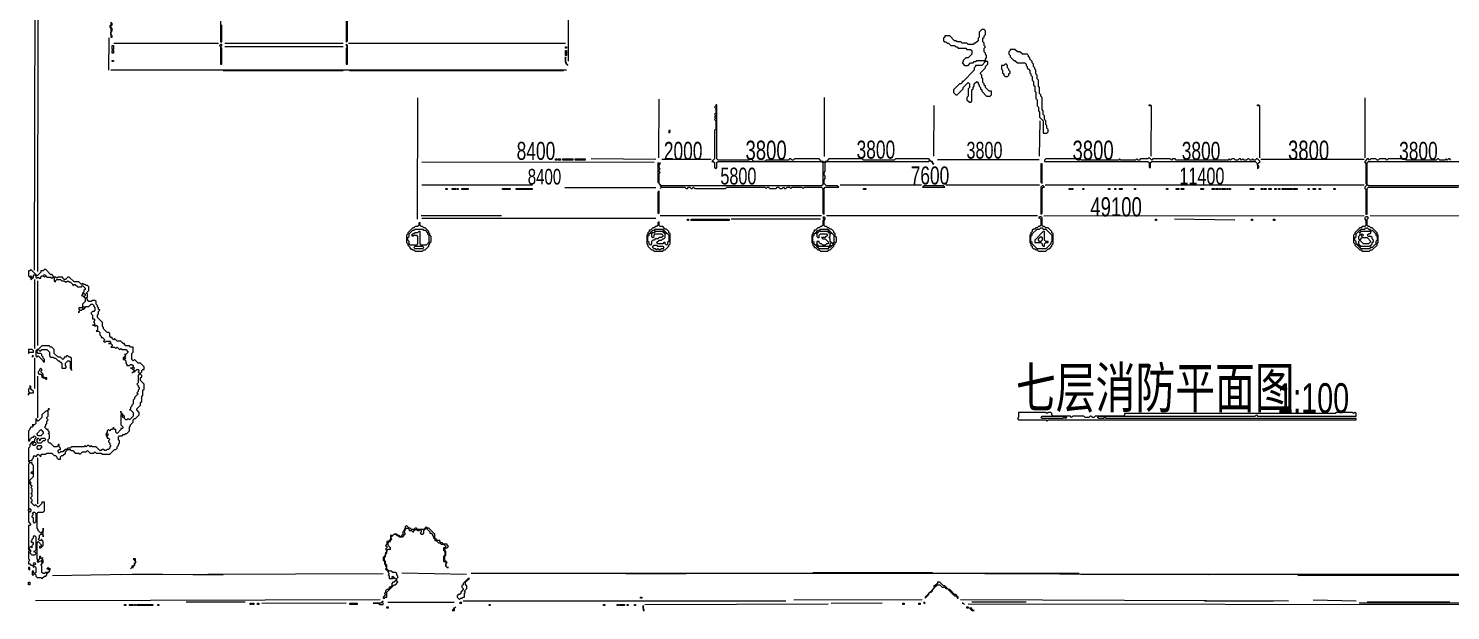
# Model space of a CAD drawing. Extents: x 10 to 1968, y 11 to 1392.
# Drawn here: x 10 to 1165, y 11 to 484 of the extents above; entities that cross this region are included whole.
import ezdxf

# ---------------------------------------------------------------- set-up
doc = ezdxf.new("R2010")
doc.units = 0
for name, color, linetype, lineweight in [('OCR_TEXT', 6, 'Continuous', 0), ('TRACE_CURVE', 6, 'Continuous', 0), ('TRACE_STRAIGHT', 5, 'Continuous', 0), ('TRACE_TEXT_SYMBOL', 6, 'Continuous', 0)]:
    doc.layers.add(name, color=color, linetype=linetype, lineweight=lineweight)
doc.styles.add('wqy-unicode', font='wqy-unicode.lff')

msp = doc.modelspace()

# ---------------------------------------------------------------- linework, layer by layer
at = {"layer": 'TRACE_CURVE', "color": 6}
for points in [[(166, 490), (166, 473), (167, 473), (167, 487)], [(268, 490), (268, 473), (269, 474), (269, 490)], [(807, 467), (807, 466), (806, 465), (806, 463), (807, 462), (807, 461), (810, 458), (811, 458), (813, 456), (819, 456), (820, 455), (820, 454), (821, 453), (821, 452), (823, 450), (823, 448), (824, 447), (824, 446), (825, 445), (825, 442), (826, 441), (826, 438), (827, 437), (827, 433), (828, 432), (828, 427), (829, 426), (829, 421), (830, 420), (830, 417), (831, 416), (831, 412), (834, 409), (834, 399), (837, 399), (838, 400), (838, 402), (837, 403), (837, 405), (836, 406), (836, 409), (835, 410), (835, 413), (834, 414), (834, 417), (833, 418), (833, 428), (832, 429), (832, 430), (831, 431), (831, 436), (830, 437), (830, 442), (829, 443), (829, 446), (828, 447), (828, 450), (827, 451), (827, 452), (826, 453), (826, 455), (825, 456), (825, 457), (823, 459)], [(823, 459), (823, 460), (822, 461), (822, 462), (821, 463), (817, 463), (815, 465), (813, 465), (811, 467), (807, 467)], [(568, 422), (568, 421), (567, 420), (568, 419), (568, 415), (567, 414), (568, 413), (567, 412), (568, 411), (567, 410), (568, 409), (568, 402), (567, 401), (567, 378), (565, 376), (566, 376), (567, 375), (567, 371), (568, 370), (569, 371), (569, 375), (570, 376), (654, 376), (655, 375), (655, 357), (654, 356), (524, 356), (522, 358), (522, 366), (523, 367), (522, 368), (522, 369), (523, 370), (522, 371), (522, 373), (523, 374), (523, 375), (522, 374), (521, 375), (521, 359), (523, 357), (523, 356), (524, 355), (523, 354), (524, 355), (543, 355), (544, 354), (545, 354), (546, 355), (547, 355), (548, 354), (549, 354), (550, 355), (551, 354), (576, 354), (577, 355), (608, 355), (609, 354), (610, 355), (611, 355), (612, 354), (617, 354), (618, 355), (619, 355)], [(595, 377), (570, 377), (569, 378), (569, 422), (568, 422)], [(619, 355), (620, 354), (622, 354), (623, 355), (624, 354), (625, 354), (626, 355), (628, 355), (629, 354), (630, 355), (638, 355), (639, 354), (640, 355), (654, 355), (655, 354), (655, 334), (656, 333), (656, 354), (657, 355), (668, 355), (667, 356), (658, 356), (656, 358), (656, 361), (657, 362), (657, 364), (656, 365), (656, 367), (657, 368), (657, 375), (658, 376), (741, 376), (742, 377), (744, 375), (744, 374), (745, 374), (744, 375), (744, 376), (743, 376), (741, 378), (714, 378), (713, 377), (688, 377), (687, 378), (660, 378), (658, 376), (657, 376), (656, 375), (655, 376), (654, 376), (652, 378), (632, 378), (631, 377), (630, 377), (629, 378), (628, 378), (627, 377), (609, 377), (608, 376), (599, 376), (598, 377), (598, 378), (596, 378), (595, 377)], [(12, 288), (11, 287), (10, 287), (10, 283), (12, 281), (12, 280), (14, 282), (14, 283), (15, 284), (16, 283), (16, 282), (17, 281), (18, 282), (19, 281), (20, 281), (20, 282), (21, 283), (22, 283), (23, 282), (24, 283), (25, 282), (28, 282), (29, 281), (30, 282), (31, 281), (31, 279), (32, 278), (32, 279), (33, 280), (36, 280), (37, 279), (39, 279), (40, 278), (41, 278), (42, 279), (43, 278), (44, 278), (46, 276), (46, 275), (47, 276), (48, 276), (50, 274), (53, 274), (54, 275), (56, 273), (56, 272), (55, 271), (55, 270), (54, 269), (54, 268), (53, 267), (54, 267), (56, 265), (56, 262), (54, 260), (54, 258), (53, 257), (51, 257), (51, 256), (52, 255), (51, 254), (51, 253), (51, 254), (52, 255)], [(58, 275), (57, 275), (56, 276), (55, 276), (54, 277), (53, 276), (51, 278), (47, 278), (43, 282), (42, 282), (40, 280), (39, 280), (38, 281), (38, 282), (34, 282), (33, 281), (32, 282), (31, 282), (29, 284), (28, 284), (24, 288), (23, 288), (22, 287), (20, 287), (20, 286), (17, 283), (12, 288)], [(101, 198), (101, 200), (102, 201), (102, 202), (101, 203), (101, 204), (102, 205), (102, 206), (103, 207), (104, 207), (104, 209), (101, 212), (99, 212), (96, 215), (95, 214), (94, 215), (94, 220), (95, 221), (95, 225), (93, 225), (92, 226), (89, 226), (88, 227), (88, 228), (87, 228), (85, 230), (82, 230), (80, 232), (79, 231), (78, 232), (78, 233), (77, 233), (76, 234), (76, 236), (75, 237), (74, 237), (71, 240), (71, 241), (70, 242), (70, 245), (66, 249), (66, 251), (67, 252), (67, 254), (68, 255), (67, 256), (67, 257), (66, 258), (66, 259), (65, 260), (65, 262), (64, 263), (62, 263), (61, 262), (59, 262), (58, 263), (58, 264), (57, 265), (58, 266), (58, 268), (57, 269), (59, 271), (59, 274), (58, 275)], [(52, 255), (53, 255), (54, 256), (55, 256), (57, 258), (59, 258), (61, 260), (62, 260), (63, 259), (63, 258), (64, 257), (64, 255), (63, 254), (62, 254), (61, 253), (61, 252), (62, 251), (62, 248), (63, 248), (64, 247), (63, 246), (63, 245), (64, 244), (63, 243), (62, 243), (63, 243), (64, 242), (65, 243), (66, 242), (66, 239), (65, 238), (67, 238), (68, 237), (68, 235), (69, 234), (69, 233), (70, 233), (72, 231), (71, 230), (72, 229), (73, 230), (76, 230), (77, 229), (76, 228), (75, 228), (77, 228), (78, 227), (78, 226), (77, 225), (80, 225), (81, 224), (82, 225), (84, 223), (85, 224), (86, 223), (89, 223), (91, 221), (89, 219), (88, 219), (89, 218), (87, 216), (87, 215), (88, 215), (89, 214)], [(89, 214), (89, 212), (90, 211), (90, 210), (92, 210), (93, 211), (94, 211), (95, 210), (95, 209), (94, 208), (93, 208), (94, 208), (96, 206), (94, 204), (95, 205), (96, 205), (98, 207), (99, 207), (100, 206), (99, 205), (100, 204), (100, 203), (99, 202), (99, 196), (98, 195), (99, 194), (99, 193), (100, 192), (100, 191), (99, 190), (99, 189), (98, 188), (99, 187), (96, 184), (96, 183), (95, 182), (95, 179), (94, 178), (94, 177), (93, 176), (93, 175), (92, 174), (93, 174), (95, 172), (95, 169), (92, 166), (91, 167), (90, 166), (89, 166), (88, 167), (88, 169), (85, 172), (85, 173), (85, 172), (86, 171), (85, 170), (85, 162), (87, 160), (86, 159), (85, 159), (85, 158), (82, 155), (81, 156), (81, 158)], [(32, 137), (33, 136), (33, 135), (34, 134), (36, 134), (36, 136), (37, 137), (38, 137), (40, 139), (40, 140), (42, 142), (44, 142), (45, 141), (46, 141), (48, 139), (51, 139), (52, 138), (54, 140), (57, 140), (58, 141), (60, 139), (63, 139), (64, 140), (65, 139), (69, 139), (70, 138), (76, 138), (80, 142), (81, 142), (82, 143), (82, 144), (83, 145), (83, 146), (84, 147), (84, 149), (83, 150), (83, 152), (84, 153), (86, 153), (87, 154), (88, 154), (89, 155), (90, 155), (92, 157), (92, 160), (93, 161), (93, 162), (95, 164), (95, 166), (96, 167), (97, 167), (100, 170), (100, 172), (98, 174), (98, 175), (101, 178), (101, 180), (102, 181), (102, 185), (103, 186), (103, 190), (104, 191), (104, 195), (101, 198)], [(26, 150), (27, 151), (27, 154), (26, 155), (27, 156), (26, 157), (26, 158), (25, 158), (23, 160), (24, 161), (24, 162), (25, 163), (25, 165), (26, 166), (25, 167), (25, 168), (26, 169), (26, 174), (27, 175), (26, 175), (26, 174), (25, 173), (24, 173), (21, 170), (21, 168), (18, 165), (16, 167), (16, 163), (15, 162), (13, 162), (14, 161), (13, 160), (12, 160), (11, 159), (11, 158), (10, 157), (10, 149), (11, 149), (11, 150), (13, 152), (14, 152), (15, 153), (16, 152), (16, 151), (15, 150), (15, 149), (14, 148), (13, 148), (11, 146), (11, 144), (10, 143), (10, 132), (11, 131), (10, 130), (10, 83), (12, 81), (11, 80), (10, 80), (10, 61), (11, 60), (10, 59), (10, 53), (11, 52), (10, 51)], [(81, 158), (80, 158), (79, 159), (79, 160), (79, 159), (78, 158), (77, 158), (76, 157), (75, 158), (74, 157), (74, 156), (73, 155), (73, 153), (74, 152), (74, 151), (75, 151), (76, 150), (75, 149), (75, 148), (76, 147), (76, 146), (77, 145), (76, 144), (76, 143), (75, 142), (74, 142), (73, 141), (72, 141), (71, 142), (70, 142), (69, 141), (68, 141), (65, 144), (62, 144), (61, 145), (60, 144), (59, 145), (58, 145), (57, 144), (56, 145), (55, 144), (45, 144), (44, 143), (42, 143), (41, 142), (40, 142), (38, 140), (36, 140), (35, 139), (34, 140), (34, 141), (35, 142), (36, 142), (36, 143), (35, 144), (35, 146), (34, 146), (34, 145), (33, 144), (31, 144), (28, 147), (27, 147), (26, 148), (26, 150)], [(21, 69), (20, 68), (19, 68), (18, 69), (19, 70), (19, 72), (20, 73), (21, 73), (22, 72), (22, 71), (22, 78), (22, 76), (20, 74), (18, 76), (18, 77), (17, 78), (17, 90), (18, 91), (22, 91), (23, 92), (23, 99), (21, 99), (21, 98), (18, 95), (16, 97), (15, 96), (12, 99), (13, 100), (13, 101), (12, 102), (12, 103), (13, 104), (13, 105), (12, 106), (13, 107), (13, 110), (12, 111), (13, 112), (12, 113), (12, 115), (11, 116), (11, 117), (14, 120), (14, 129), (13, 130), (13, 131), (11, 131), (10, 132), (11, 133), (13, 133), (13, 134), (14, 135), (14, 136), (15, 137), (16, 136), (18, 138), (20, 136), (20, 137), (21, 138), (24, 138), (25, 139), (29, 139), (31, 137), (32, 137)], [(10, 51), (10, 49), (11, 49), (12, 48), (13, 48), (14, 47), (14, 46), (15, 47), (16, 46), (16, 42), (15, 41), (14, 42), (14, 43), (13, 43), (13, 40), (14, 40), (15, 41), (16, 40), (16, 39), (17, 38), (20, 38), (21, 37), (23, 39), (24, 39), (25, 40), (25, 41), (27, 43), (27, 44), (28, 45), (27, 45), (26, 46), (25, 45), (26, 45), (27, 44), (27, 43), (26, 42), (24, 42), (23, 41), (22, 41), (21, 42), (21, 47), (20, 48), (22, 50), (22, 52), (21, 53), (22, 54), (21, 53), (20, 54), (20, 55), (19, 55), (19, 53), (18, 52), (17, 53), (17, 66), (18, 67), (21, 64), (20, 63), (19, 63), (19, 62), (20, 62), (22, 64), (22, 67), (21, 68), (21, 69)]]:
    msp.add_lwpolyline(points, dxfattribs=at)
for points in [[(11, 282), (12, 283), (13, 282), (12, 281)], [(22, 283), (23, 284), (24, 283), (23, 282)], [(54, 268), (55, 269), (56, 268), (56, 267), (55, 266), (54, 267)], [(54, 257), (55, 258), (56, 257), (55, 256)], [(87, 216), (88, 217), (89, 216), (88, 215)], [(94, 208), (95, 209), (96, 208), (95, 207)], [(86, 169), (87, 170), (88, 169), (87, 168)], [(20, 158), (22, 156), (22, 155), (20, 153), (18, 153), (17, 154), (17, 155)], [(17, 150), (18, 151), (19, 150), (19, 149), (21, 151), (23, 151), (24, 150), (23, 149), (22, 149), (20, 147), (18, 147), (17, 148)], [(73, 154), (74, 155), (75, 154), (74, 153)], [(15, 148), (16, 147), (16, 146), (15, 145), (14, 145), (13, 146)], [(17, 144), (18, 145), (20, 145), (21, 144), (19, 142), (18, 142), (17, 143)], [(10, 115), (11, 116), (12, 115), (11, 114)], [(12, 123), (13, 124), (14, 123), (13, 122)], [(10, 93), (11, 94), (12, 93), (12, 92), (11, 91), (10, 92)], [(13, 90), (14, 91), (15, 91), (16, 90), (16, 83), (15, 82), (14, 83), (14, 86), (13, 87), (13, 88), (14, 89)], [(14, 71), (15, 72), (16, 71), (16, 60), (15, 59), (14, 59), (15, 59), (16, 58), (16, 57), (15, 56), (13, 56), (11, 58), (12, 59), (12, 60), (11, 60), (10, 61), (12, 63), (13, 62), (13, 64), (14, 65), (14, 66), (13, 66), (12, 67), (13, 68), (13, 69), (14, 70)], [(14, 49), (15, 50), (16, 49), (15, 48)], [(17, 51), (18, 52), (19, 51), (18, 50)], [(20, 51), (21, 52), (22, 51), (21, 50)]]:
    msp.add_lwpolyline(points, close=True, dxfattribs=at)
at = {"layer": 'TRACE_STRAIGHT', "color": 5}
for p, q in [((17.5, 286.4), (18.9, 961.4)), ((14.9, 287.6), (15.8, 706.4)), ((448.6, 457.4), (448.6, 616.4)), ((75.2, 450.1), (75.5, 476.4)), ((79.4, 471.9), (164.4, 471.9)), ((169.4, 471.9), (265.6, 471.9)), ((169.4, 469.3), (265.6, 469.3)), ((270, 472), (446, 472)), ((76.9, 450.4), (446.9, 450.4)), ((168.1, 449.8), (265.6, 449.8)), ((270.6, 449.8), (444.4, 449.7)), ((325.9, 328.9), (326.1, 427.6)), ((656, 428), (656, 380)), ((1095.1, 427.6), (1095.2, 378.9)), ((521.8, 378.9), (522.2, 426.4)), ((745.1, 380.1), (745.3, 421.4)), ((921.7, 380.1), (921.8, 421.4)), ((1009.7, 378.9), (1009.7, 421.4)), ((831, 380.1), (831.4, 408.9)), ((329.4, 375.5), (518.1, 375.3)), ((466.9, 378.3), (519.4, 377.8)), ((524.4, 377.8), (564.4, 377.8)), ((748.1, 377.5), (830.6, 377.5)), ((1010.6, 377.9), (1094.4, 377.9)), ((329.4, 356.8), (419.4, 356.8)), ((445.6, 354.8), (519.4, 354.8)), ((669, 357), (735, 357)), ((755, 357), (831, 357)), ((835.6, 356.8), (1094.4, 356.8)), ((877, 357), (953, 357)), ((329, 332), (394, 332)), ((329.4, 329.8), (519.4, 329.8)), ((523, 332), (654, 332)), ((580.6, 329.3), (653.1, 329.4)), ((658.1, 331.9), (829.4, 331.9)), ((834.4, 331.8), (1094.4, 331.9)), ((940.6, 329.3), (989.4, 328.4)), ((1099.4, 331.9), (1270.6, 331.8)), ((15, 280), (15, 224)), ((17.6, 226.4), (17.7, 278.9)), ((15.2, 191.4), (15.2, 216.4)), ((17.6, 167.6), (17.7, 201.4)), ((17.6, 97.6), (17.6, 135.1)), ((29.4, 39.5), (91.9, 40.5)), ((84.4, 40.4), (298.1, 41.2)), ((94.4, 40.8), (168.1, 40.1)), ((313.2, 41.8), (365.6, 40.7)), ((369.4, 41.4), (863.1, 41.3)), ((495, 41), (544, 41)), ((647, 42), (688, 42)), ((665.6, 41.7), (968.1, 40.2)), ((666, 42), (744, 42)), ((864.4, 40.7), (1444.4, 40.4)), ((1040.6, 39.5), (1224.4, 39.7)), ((15.6, 19.1), (295.6, 20.1)), ((138, 18), (186, 18)), ((199.4, 17.1), (268.1, 17.3)), ((301.9, 17.8), (355.6, 17.7)), ((363, 19), (625, 19)), ((510.6, 15.9), (659.4, 16.6)), ((631.4, 19.8), (735.6, 20)), ((661.9, 17), (703.1, 17.2)), ((766.9, 20), (1033.1, 18.9)), ((773.1, 16.6), (1439.4, 15.6)), ((776, 18), (820, 18)), ((965, 19), (1021, 19)), ((1053.1, 19.7), (1088.1, 19)), ((1090.6, 17.4), (1728.1, 16.5)), ((1097, 18), (1164, 18))]:
    msp.add_line(p, q, dxfattribs=at)
at = {"layer": 'TRACE_TEXT_SYMBOL', "color": 6}
for points in [[(77, 489), (77, 487), (76, 486), (76, 485), (77, 484), (77, 477), (78, 477), (78, 478), (77, 479), (77, 481), (78, 482), (78, 484), (77, 485), (77, 486), (78, 487), (78, 488)], [(78, 470), (79, 470), (79, 467), (78, 467)], [(78, 466), (79, 466), (79, 464), (78, 464)], [(166, 471), (165, 470), (166, 469), (166, 455), (167, 455), (167, 468), (166, 469), (167, 470), (167, 471)], [(268, 471), (268, 470), (269, 469), (268, 468), (268, 455), (269, 455), (269, 470)], [(446, 469), (447, 469), (447, 468), (446, 468)], [(446, 466), (447, 466), (447, 462), (446, 462)], [(78, 458), (79, 458), (79, 457), (78, 457)], [(446, 461), (446, 456), (448, 454), (447, 455), (447, 456), (446, 457)], [(803, 455), (802, 454), (800, 454), (800, 451), (801, 450), (801, 448), (802, 447), (802, 446), (803, 445), (805, 445), (806, 446), (806, 447), (807, 448), (807, 449), (806, 450), (806, 451), (805, 452), (805, 454), (804, 455)], [(920, 422), (921, 422), (921, 421), (920, 421)], [(1008, 422), (1009, 422), (1009, 421), (1008, 421)], [(530, 401), (530, 399), (531, 400), (531, 401)], [(438, 378), (439, 378), (439, 377), (438, 377)], [(440, 378), (442, 378), (442, 377), (440, 377)], [(444, 378), (452, 378), (452, 377), (444, 377)], [(454, 378), (462, 378), (462, 377), (454, 377)], [(832, 374), (832, 359), (833, 358), (833, 374)], [(920, 379), (919, 378), (913, 378), (912, 377), (911, 377), (910, 378), (909, 377), (897, 377), (896, 378), (895, 377), (865, 377), (864, 378), (863, 377), (862, 377), (861, 378), (836, 378), (835, 377), (835, 376), (919, 376), (920, 375), (920, 371), (921, 371), (921, 375), (922, 376), (1006, 376), (1008, 374), (1008, 370), (1009, 371), (1009, 372), (1008, 373), (1008, 374), (1010, 376), (1008, 378), (1007, 378), (1006, 377), (1005, 377), (1004, 378), (1003, 377), (1002, 377), (1001, 378), (1000, 378), (999, 377), (997, 377), (996, 378), (995, 377), (994, 378), (993, 378), (992, 377), (990, 377), (989, 378), (987, 378), (986, 377), (985, 378), (984, 377), (942, 377), (941, 378), (939, 378), (938, 377), (937, 378), (923, 378), (922, 377)], [(349, 354), (350, 354), (350, 353), (349, 353)], [(354, 354), (357, 354), (357, 353), (354, 353)], [(358, 354), (359, 354), (359, 353), (358, 353)], [(362, 354), (367, 354), (367, 353), (362, 353)], [(395, 354), (401, 354), (401, 353), (395, 353)], [(406, 354), (419, 354), (419, 353), (406, 353)], [(522, 352), (521, 351), (521, 334), (522, 334)], [(688, 354), (690, 354), (690, 353), (688, 353)], [(737, 356), (736, 355), (754, 355), (753, 356)], [(833, 356), (832, 355), (832, 333), (833, 334), (833, 354), (834, 355), (835, 355), (834, 356)], [(855, 354), (856, 354), (856, 353), (855, 353)], [(857, 354), (858, 354), (858, 353), (857, 353)], [(866, 354), (867, 354), (867, 353), (866, 353)], [(887, 354), (888, 354), (888, 353), (887, 353)], [(892, 354), (893, 354), (893, 353), (892, 353)], [(896, 354), (898, 354), (898, 353), (896, 353)], [(908, 354), (909, 354), (909, 353), (908, 353)], [(934, 354), (935, 354), (935, 353), (934, 353)], [(942, 354), (944, 354), (944, 353), (942, 353)], [(946, 354), (948, 354), (948, 353), (946, 353)], [(962, 354), (964, 354), (964, 353), (962, 353)], [(971, 354), (973, 354), (973, 353), (971, 353)], [(974, 354), (976, 354), (976, 353), (974, 353)], [(977, 354), (978, 354), (978, 353), (977, 353)], [(979, 354), (982, 354), (982, 353), (979, 353)], [(983, 354), (984, 354), (984, 353), (983, 353)], [(985, 354), (986, 354), (986, 353), (985, 353)], [(1002, 354), (1005, 354), (1005, 353), (1002, 353)], [(1011, 354), (1012, 354), (1012, 353), (1011, 353)], [(1013, 354), (1015, 354), (1015, 353), (1013, 353)], [(1017, 354), (1019, 354), (1019, 353), (1017, 353)], [(1022, 354), (1023, 354), (1023, 353), (1022, 353)], [(1025, 354), (1026, 354), (1026, 353), (1025, 353)], [(1028, 354), (1036, 354), (1036, 353), (1028, 353)], [(1037, 354), (1040, 354), (1040, 353), (1037, 353)], [(1049, 354), (1050, 354), (1050, 353), (1049, 353)], [(1053, 354), (1055, 354), (1055, 353), (1053, 353)], [(1058, 354), (1059, 354), (1059, 353), (1058, 353)], [(1070, 354), (1071, 354), (1071, 353), (1070, 353)], [(327, 326), (327, 324), (326, 323), (324, 323), (323, 322), (322, 322), (318, 318), (318, 317), (317, 316), (317, 310), (318, 309), (318, 308), (320, 306), (320, 305), (321, 305), (322, 304), (323, 304), (324, 303), (330, 303), (331, 304), (332, 304), (335, 307), (335, 308), (336, 309), (336, 310), (337, 311), (337, 315), (336, 316), (336, 317), (335, 318), (335, 319), (332, 322), (331, 322), (330, 323), (329, 323), (328, 324), (328, 326)], [(522, 327), (521, 326), (521, 324), (520, 323), (519, 323), (518, 322), (517, 322), (515, 320), (514, 320), (514, 319), (513, 318), (513, 317), (512, 316), (512, 309), (513, 308), (513, 307), (516, 304), (517, 304), (518, 303), (525, 303), (526, 304), (527, 304), (530, 307), (530, 308), (531, 309), (531, 317), (530, 318), (530, 319), (528, 321), (527, 321), (525, 323), (523, 323), (522, 324)], [(545, 329), (546, 329), (546, 328), (545, 328)], [(548, 329), (579, 329), (579, 328), (548, 328)], [(656, 331), (655, 330), (656, 329), (655, 328), (655, 324), (654, 323), (653, 323), (652, 322), (651, 322), (649, 320), (648, 320), (648, 319), (647, 318), (647, 317), (646, 316), (646, 310), (647, 309), (647, 308), (648, 307), (648, 306), (649, 306), (651, 304), (652, 304), (653, 303), (659, 303), (660, 304), (661, 304), (664, 307), (664, 308), (665, 309), (665, 310), (666, 311), (666, 314), (665, 315), (665, 317), (664, 318), (664, 319), (662, 321), (661, 321), (660, 322), (659, 322), (658, 323), (657, 323), (656, 324), (656, 328), (657, 329), (657, 330)], [(831, 331), (830, 330), (831, 330), (832, 329), (832, 324), (831, 323), (830, 323), (829, 322), (828, 322), (827, 321), (826, 321), (825, 320), (825, 319), (824, 318), (824, 317), (823, 316), (823, 310), (824, 309), (824, 308), (825, 307), (825, 306), (826, 305), (827, 305), (828, 304), (829, 304), (830, 303), (836, 303), (838, 305), (839, 305), (841, 307), (841, 308), (842, 309), (842, 317), (841, 318), (841, 319), (838, 322), (836, 322), (835, 323), (834, 323), (833, 324), (833, 330), (832, 331)], [(925, 329), (926, 329), (926, 328), (925, 328)], [(1003, 329), (1004, 329), (1004, 328), (1003, 328)], [(1021, 329), (1022, 329), (1022, 328), (1021, 328)], [(1096, 331), (1095, 330), (1095, 329), (1096, 328), (1096, 324), (1095, 323), (1093, 323), (1092, 322), (1091, 322), (1087, 318), (1087, 317), (1086, 316), (1086, 310), (1087, 309), (1087, 308), (1091, 304), (1092, 304), (1093, 303), (1099, 303), (1100, 304), (1101, 304), (1105, 308), (1105, 309), (1106, 310), (1106, 316), (1105, 317), (1105, 318), (1101, 322), (1100, 322), (1099, 323), (1098, 323), (1097, 324), (1097, 329), (1098, 330), (1097, 331)], [(323, 320), (324, 321), (330, 321), (331, 320), (332, 320), (334, 318), (334, 317), (335, 316), (335, 310), (333, 308), (329, 308), (328, 309), (328, 319), (327, 319), (326, 318), (324, 318), (323, 317), (322, 317), (321, 316), (322, 315), (323, 316), (325, 316), (326, 315), (326, 309), (325, 308), (320, 308), (319, 309), (319, 311), (318, 312), (318, 314), (319, 315), (319, 317), (322, 320)], [(514, 317), (515, 318), (516, 317), (516, 315), (517, 314), (518, 315), (518, 316), (519, 317), (524, 317), (525, 316), (525, 315), (524, 314), (522, 314), (521, 313), (519, 313), (518, 312), (517, 312), (516, 311), (516, 309), (515, 308), (514, 309), (514, 310), (513, 311), (513, 315), (514, 316)], [(515, 318), (516, 319), (517, 318), (516, 317)], [(516, 319), (517, 320), (518, 320), (519, 319), (518, 318), (517, 318)], [(518, 320), (519, 321), (525, 321), (526, 320), (525, 319), (519, 319)], [(527, 317), (528, 318), (530, 316), (530, 311), (529, 310), (529, 309), (528, 308), (527, 309), (527, 310), (526, 310), (525, 309), (521, 309), (520, 310), (522, 312), (524, 312), (525, 313), (526, 313), (527, 314)], [(525, 319), (526, 320), (527, 319), (526, 318)], [(526, 318), (527, 319), (528, 318), (527, 317)], [(648, 317), (649, 318), (650, 317), (650, 315), (651, 314), (652, 314), (652, 316), (653, 317), (658, 317), (659, 316), (657, 314), (654, 314), (655, 313), (657, 313), (660, 310), (659, 309), (658, 309), (657, 308), (655, 308), (654, 309), (653, 309), (652, 310), (652, 311), (650, 311), (650, 309), (649, 308), (648, 309), (648, 310), (647, 311), (647, 315), (648, 316)], [(649, 318), (650, 319), (651, 318), (650, 317)], [(650, 319), (651, 320), (652, 319), (651, 318)], [(652, 320), (653, 321), (659, 321), (660, 320), (659, 319), (653, 319)], [(659, 319), (660, 320), (661, 319), (660, 318)], [(660, 318), (661, 319), (662, 318), (661, 317)], [(661, 317), (662, 318), (664, 316), (664, 310), (663, 309), (661, 311), (661, 313), (660, 314), (661, 315)], [(831, 321), (832, 322), (833, 322), (834, 321), (836, 321), (841, 316), (841, 311), (840, 310), (840, 309), (836, 305), (829, 305), (825, 309), (825, 310), (824, 311), (824, 315), (825, 316), (825, 317), (829, 321)], [(834, 319), (827, 312), (827, 310), (832, 310), (833, 309), (833, 308), (834, 307), (835, 307), (835, 309), (836, 310), (838, 310), (838, 311), (836, 311), (835, 312), (835, 319)], [(832, 315), (833, 314), (833, 312), (832, 311), (831, 311), (830, 312), (830, 313)], [(1090, 319), (1091, 318), (1091, 316), (1090, 315), (1090, 313), (1091, 312), (1090, 311), (1090, 309), (1089, 308), (1088, 309), (1088, 311), (1087, 312), (1087, 314), (1088, 315), (1088, 317)], [(1090, 319), (1091, 320), (1092, 319), (1091, 318)], [(1095, 321), (1096, 322), (1097, 322), (1098, 321), (1099, 321), (1100, 320), (1099, 319), (1092, 319), (1091, 320), (1092, 321)], [(1093, 314), (1097, 314), (1100, 311), (1098, 309), (1094, 309), (1091, 312)], [(1092, 316), (1093, 317), (1094, 316), (1093, 315)], [(1100, 319), (1101, 320), (1104, 317), (1104, 316), (1105, 315), (1105, 312), (1104, 311), (1104, 309), (1101, 306), (1100, 306), (1099, 307), (1101, 309), (1101, 310), (1102, 311), (1102, 312), (1101, 313), (1101, 314), (1100, 315), (1098, 315), (1097, 316), (1098, 317), (1099, 317), (1100, 318)], [(323, 306), (324, 307), (330, 307), (331, 306), (330, 305), (324, 305)], [(517, 307), (518, 308), (520, 308), (521, 307), (525, 307), (526, 306), (525, 305), (524, 305), (523, 304), (522, 304), (521, 305), (520, 304), (519, 305), (518, 305), (517, 306)], [(649, 308), (650, 309), (651, 308), (650, 307)], [(650, 307), (651, 308), (652, 307), (651, 306)], [(651, 306), (652, 307), (659, 307), (660, 306), (659, 305), (652, 305)], [(660, 307), (661, 308), (662, 307), (661, 306)], [(661, 309), (662, 310), (663, 309), (663, 308), (662, 307), (661, 308)], [(1089, 308), (1090, 309), (1091, 308), (1090, 307)], [(1090, 307), (1091, 308), (1092, 307), (1091, 306)], [(1091, 306), (1092, 307), (1099, 307), (1100, 306), (1099, 305), (1092, 305)], [(10, 223), (10, 220), (11, 221), (14, 221), (14, 222), (13, 223)], [(21, 226), (18, 223), (17, 223), (16, 222), (16, 218), (17, 217), (18, 218), (22, 214), (22, 213), (23, 213), (23, 215), (22, 216), (22, 217), (21, 218), (21, 219), (20, 220), (18, 220), (17, 221), (17, 222), (18, 223), (19, 222), (20, 222), (21, 223), (25, 223), (27, 221), (27, 218), (28, 217), (30, 217), (31, 216), (32, 216), (34, 214), (35, 214), (37, 212), (37, 208), (40, 208), (41, 209), (40, 210), (40, 212), (42, 214), (43, 214), (44, 213), (44, 208), (45, 207), (45, 206), (45, 216), (44, 217), (43, 217), (42, 218), (41, 218), (40, 217), (39, 217), (39, 216), (38, 215), (36, 217), (34, 217), (31, 220), (31, 223), (29, 225), (28, 225), (27, 226)], [(13, 218), (13, 217), (14, 218)], [(20, 208), (19, 207), (19, 206), (18, 205), (18, 204), (19, 203), (20, 203), (21, 202), (21, 201), (22, 200), (23, 200), (24, 199), (25, 199), (25, 200), (23, 200), (22, 201), (22, 203), (20, 205), (21, 206), (21, 207)], [(11, 194), (11, 192), (10, 191), (10, 189), (11, 188), (10, 187), (10, 186), (10, 187), (11, 188), (14, 188), (14, 189), (12, 191), (12, 193)], [(814, 172), (814, 168), (813, 167), (814, 166), (836, 166), (837, 165), (838, 166), (1088, 166), (1088, 167), (885, 167), (884, 168), (885, 169), (1006, 169), (1007, 170), (1008, 169), (1088, 169), (1088, 171), (1087, 172), (1086, 171), (1085, 172), (1072, 172), (1071, 171), (900, 171), (900, 170), (899, 169), (876, 169), (875, 168), (874, 168), (873, 169), (872, 169), (871, 168), (868, 168), (867, 169), (858, 169), (857, 168), (856, 169), (842, 169), (841, 170), (841, 171), (840, 172), (838, 172), (837, 171), (836, 172)], [(832, 168), (833, 169), (850, 169), (851, 168), (850, 167), (833, 167)], [(851, 168), (852, 169), (853, 168), (852, 167)], [(878, 168), (879, 169), (883, 169), (884, 168), (883, 167), (879, 167)], [(95, 53), (97, 51), (97, 50), (96, 49), (96, 48), (95, 47), (94, 47), (94, 46), (93, 45), (94, 46), (95, 46), (95, 47), (96, 48), (96, 49), (97, 50), (97, 53)], [(10, 46), (10, 45), (11, 44), (11, 46)], [(305, 38), (306, 39), (307, 38), (306, 37)], [(367, 37), (363, 33), (363, 32), (362, 31), (362, 30), (363, 29), (363, 28), (361, 26), (361, 25), (360, 24), (359, 24), (358, 23), (358, 22), (360, 20), (361, 21), (362, 21), (363, 22), (364, 22), (364, 25), (365, 26), (364, 27), (366, 29), (366, 31), (365, 32), (365, 34), (368, 37)], [(10, 34), (11, 34), (11, 32), (10, 32)], [(748, 34), (748, 33), (746, 31), (745, 31), (745, 29), (738, 22), (738, 21), (741, 24), (741, 25), (742, 26), (743, 26), (744, 27), (744, 28), (748, 32), (750, 32), (752, 30), (754, 30), (755, 29), (756, 29), (762, 23), (763, 23), (764, 22), (764, 21), (765, 21), (765, 22), (763, 24), (762, 24), (758, 28), (757, 28), (754, 31), (753, 31), (750, 34)], [(88, 16), (89, 16), (89, 15), (88, 15)], [(92, 16), (95, 16), (95, 15), (92, 15)], [(96, 16), (97, 16), (97, 15), (96, 15)], [(98, 16), (111, 16), (111, 15), (98, 15)], [(115, 16), (116, 16), (116, 15), (115, 15)], [(190, 17), (191, 17), (191, 16), (190, 16)], [(192, 17), (193, 17), (193, 16), (192, 16)], [(196, 17), (197, 17), (197, 16), (196, 16)], [(271, 17), (277, 17), (277, 16), (271, 16)], [(298, 19), (296, 17), (290, 17), (294, 17), (295, 16), (298, 16), (298, 17), (297, 18)], [(301, 14), (302, 14), (302, 13), (301, 13)], [(357, 14), (356, 13), (355, 13), (355, 12), (354, 11), (356, 11), (356, 13)], [(361, 18), (360, 17), (362, 17)], [(384, 16), (385, 16), (385, 15), (384, 15)], [(477, 16), (478, 16), (478, 15), (477, 15)], [(488, 16), (489, 16), (489, 15), (488, 15)], [(490, 16), (494, 16), (494, 15), (490, 15)], [(496, 16), (497, 16), (497, 15), (496, 15)], [(502, 16), (503, 16), (503, 15), (502, 15)], [(507, 22), (508, 22), (508, 21), (507, 21)], [(509, 15), (509, 11), (510, 11), (510, 12), (509, 13)], [(720, 17), (721, 17), (721, 16), (720, 16)], [(733, 17), (734, 17), (734, 16), (733, 16)], [(737, 18), (737, 17), (738, 17)], [(768, 17), (769, 17), (770, 16), (769, 17)], [(772, 14), (773, 14), (773, 13), (772, 13)], [(774, 13), (776, 11), (778, 11), (777, 11), (776, 12), (776, 13)]]:
    msp.add_lwpolyline(points, close=True, dxfattribs=at)
for points in [[(784, 483), (782, 481), (782, 477), (781, 476), (781, 474), (779, 472), (778, 472), (777, 471), (773, 471), (772, 472), (768, 472), (767, 473), (764, 473), (763, 474), (762, 474), (758, 478), (754, 478), (754, 477), (753, 476), (753, 474), (754, 473), (755, 473), (756, 472), (757, 472), (759, 470), (762, 470), (763, 469), (764, 469), (765, 468), (771, 468), (772, 467), (775, 467), (776, 466), (776, 463), (773, 460), (771, 460), (769, 458), (769, 457), (768, 456), (770, 454), (773, 454), (775, 456), (777, 456), (778, 457), (779, 457), (780, 458), (786, 458), (787, 457), (784, 454), (779, 454), (779, 453), (778, 452), (778, 450), (769, 441), (768, 441), (768, 440), (767, 439), (766, 439), (761, 434), (761, 432), (763, 430), (764, 430), (769, 435), (769, 436)], [(769, 436), (773, 440), (774, 439), (774, 436), (773, 435), (773, 429), (772, 428), (772, 426), (774, 424), (775, 424), (776, 425), (776, 434), (777, 435), (777, 436), (778, 437), (778, 439), (780, 441), (781, 440), (781, 439), (782, 438), (782, 437), (783, 436), (783, 435), (784, 434), (784, 433), (788, 429), (791, 429), (792, 430), (792, 433), (790, 433), (787, 436), (787, 437), (786, 438), (786, 439), (785, 440), (785, 443), (784, 444), (784, 446), (783, 447), (783, 448), (787, 452), (787, 453), (789, 455), (789, 457), (788, 457), (787, 458), (787, 459), (788, 460), (788, 462), (787, 463), (787, 464), (786, 465), (786, 468), (787, 469), (786, 470), (786, 472), (785, 473), (785, 476), (786, 477), (786, 478), (787, 479), (787, 482), (786, 483), (784, 483)], [(1097, 378), (1095, 376), (1095, 375), (1096, 374), (1096, 358), (1097, 357), (1095, 355), (1095, 354), (1096, 353), (1096, 333), (1097, 333), (1097, 354), (1098, 355), (1171, 355)], [(1163, 378), (1162, 377), (1161, 378), (1160, 377), (1156, 377), (1155, 378), (1154, 378), (1153, 377), (1129, 377), (1128, 378), (1114, 378), (1113, 377), (1112, 378), (1107, 378), (1106, 377), (1105, 377), (1104, 378), (1100, 378), (1099, 377), (1098, 378), (1097, 378)], [(1217, 356), (1098, 356), (1097, 357), (1097, 375), (1098, 376), (1184, 376)], [(1165, 377), (1164, 378), (1163, 378)], [(317, 80), (316, 79), (316, 78), (315, 77), (315, 76), (314, 75), (314, 73), (312, 71), (311, 72), (310, 72), (309, 73), (307, 73), (306, 72), (304, 72), (304, 69), (302, 67), (301, 67), (301, 65), (300, 64), (301, 63), (301, 62), (300, 61), (301, 60), (301, 59), (300, 58), (300, 56), (298, 54), (298, 52), (299, 51), (299, 49), (300, 48), (300, 47), (301, 46), (300, 45), (302, 43), (302, 42), (303, 41), (302, 40), (303, 39), (303, 37), (306, 37), (307, 38), (309, 36), (307, 34), (306, 34), (305, 33), (305, 31), (304, 30), (303, 30), (303, 29), (302, 28), (301, 28), (300, 27), (300, 26), (299, 25), (300, 24), (298, 22), (298, 21), (299, 21), (300, 22), (301, 22), (301, 26), (307, 32), (308, 32)], [(308, 32), (310, 34), (309, 35), (309, 37), (310, 38), (310, 39), (309, 40), (309, 41), (308, 42), (306, 42), (305, 43), (303, 43), (301, 45), (301, 48), (300, 49), (300, 51), (299, 52), (299, 54), (300, 55), (300, 57), (301, 58), (301, 60), (302, 61), (304, 61), (304, 62), (302, 64), (302, 66), (303, 67), (304, 67), (304, 68), (305, 69), (304, 70), (307, 73), (308, 73), (309, 72), (310, 72), (311, 71), (314, 71), (316, 73), (316, 74), (315, 75), (316, 76), (316, 77), (317, 78), (318, 78), (319, 77), (319, 76), (321, 76), (322, 75), (323, 75), (323, 76), (324, 77), (325, 77), (326, 76), (327, 76), (328, 77), (329, 76), (329, 75), (328, 74), (329, 73), (330, 73), (331, 74), (331, 76), (333, 78)], [(333, 78), (336, 75), (336, 74), (337, 74), (338, 73), (338, 72), (339, 71), (339, 70), (340, 69), (340, 68), (341, 68), (343, 66), (344, 66), (345, 65), (347, 65), (349, 63), (348, 62), (347, 62), (347, 60), (348, 59), (348, 56), (347, 55), (347, 51), (348, 51), (349, 50), (349, 47), (350, 46), (351, 46), (350, 46), (349, 47), (349, 49), (350, 50), (348, 52), (348, 55), (349, 56), (349, 59), (348, 60), (348, 61), (349, 62), (350, 62), (351, 63), (350, 64), (350, 65), (347, 65), (346, 66), (345, 66), (344, 67), (344, 68), (342, 68), (340, 70), (340, 73), (335, 78), (334, 78), (333, 79), (331, 77), (326, 77), (325, 78), (324, 78), (323, 77), (321, 77), (320, 78), (319, 78), (317, 80)]]:
    msp.add_lwpolyline(points, dxfattribs=at)

# ---------------------------------------------------------------- texts
at = {"layer": 'OCR_TEXT', "color": 6, "style": 'wqy-unicode', "width": 0.72}
for s, height, p in [('3800', 15.62, (592.2, 377.2)), ('3800', 14.64, (682.4, 378.2)), ('3800', 15.62, (857.7, 377.2)), ('3800', 15.62, (1032.7, 377.2)), ('8400', 14.64, (406.4, 377.2)), ('2000', 14.64, (525.9, 377.2)), ('3800', 13.67, (771.6, 378.2)), ('3800', 14.64, (946.4, 377.2)), ('3800', 14.64, (1122.9, 377.2)), ('8400', 12.69, (415.4, 357.2)), ('5800', 13.67, (571.8, 357.2)), ('7600', 14.64, (726.3, 357.2)), ('11400', 13.67, (944.5, 357.2)), ('49100', 15.62, (872.2, 331.2)), ('七层消防平面图', 32.93, (811.8, 175.7)), ('1:100', 24.25, (1023.9, 171.5))]:
    msp.add_text(s, height=height, dxfattribs=at).set_placement(p)

doc.saveas('drawing.dxf')
